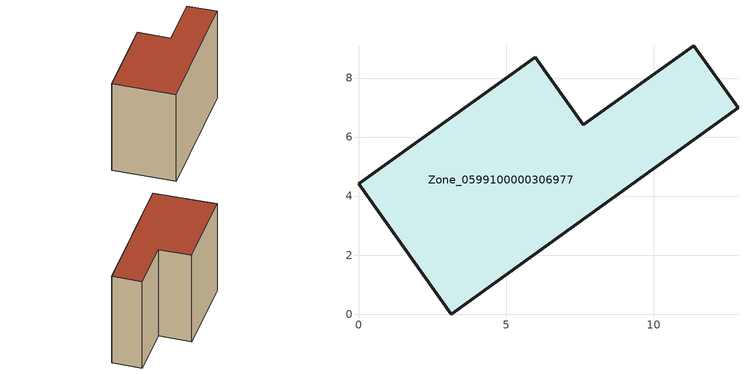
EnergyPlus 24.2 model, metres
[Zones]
Zone_0599100000306977
 floor ground (C_G): 3.15,0 0,4.41 5.99,8.7 7.62,6.42 11.36,9.09 12.86,6.99 z0
 wall outside (C_F): 3.15,0 12.86,6.99 11.36,9.09 7.62,6.42 5.99,8.7 0,4.41 3.15,0 z0:8.55
 roof outside (C_R): 0,4.41 3.15,0 12.86,6.99 11.36,9.09 7.62,6.42 5.99,8.7 z8.55
[BUILDING]
Pand.0599100000306977: North Axis=0; Terrain=City; Loads Convergence Tolerance Value=0.04; Temperature Convergence Tolerance Value=0.4; Solar Distribution=FullExterior; Maximum Number of Warmup Days=25; Minimum Number of Warmup Days=1
[Site:Location]
Rotterdam.The.Hague.AP_ZH_NLD Design_Conditions: Latitude=51.96; Longitude=4.45; Time Zone=1; Elevation=-4.5
[SITE:GROUNDTEMPERATURE:BUILDINGSURFACE]
18, 18, 18, 18, 18, 18, 18, 18, 18, 18, 18, 18
[MATERIAL] Thermal Absorptance=0.9; Solar Absorptance=0.7; Visible Absorptance=0.7
Name | Roughness | Thickness | Conductivity | Density | Specific Heat
G.TI.1975-1991 | MediumSmooth | 0.15 | 0.288461 | 540 | 1210
F.TI.1975-1991 | Rough | 0.3 | 0.230769 | 1920 | 840
R.TI.1975-1991 | MediumRough | 0.2 | 0.153846 | 1500 | 1000
[CONSTRUCTION]
C_G: G.TI.1975-1991
C_F: F.TI.1975-1991
C_R: R.TI.1975-1991
[ZONE]
Zone_0599100000306977: Type=1; Multiplier=1; Ceiling Height=Autocalculate; Volume=Autocalculate; Floor Area=autocalculate; Part of Total Floor Area=Yes
[ZONEINFILTRATION:DESIGNFLOWRATE]
Infil_Zone_0599100000306977: Zone or ZoneList or Space or SpaceList=Zone_0599100000306977; Schedule=AlwaysOn; Design Flow Rate Calculation Method=Flow/Area; Flow Rate per Floor Area=0.003; Constant Term Coefficient=1; Temperature Term Coefficient=0; Velocity Term Coefficient=0; Velocity Squared Term Coefficient=0
[HVACTEMPLATE:ZONE:IDEALLOADSAIRSYSTEM]
Zone_0599100000306977: Maximum Heating Supply Air Temperature=50; Minimum Cooling Supply Air Temperature=13; Maximum Heating Supply Air Humidity Ratio=0.0156; Minimum Cooling Supply Air Humidity Ratio=0.0077; Heating Limit=NoLimit; Cooling Limit=NoLimit; Dehumidification Control Type=ConstantSensibleHeatRatio; Cooling Sensible Heat Ratio=0.7; Dehumidification Setpoint=60; Humidification Control Type=None; Humidification Setpoint=30; Outdoor Air Method=None; Outdoor Air Flow Rate per Person=0.00944; Outdoor Air Flow Rate per Zone Floor Area=0; Outdoor Air Flow Rate per Zone=0; Demand Controlled Ventilation Type=None; Outdoor Air Economizer Type=NoEconomizer; Heat Recovery Type=None; Sensible Heat Recovery Effectiveness=0.7; Latent Heat Recovery Effectiveness=0.65
[ZONECONTROL:THERMOSTAT]
ThermostatControl_Zone_0599100000306977: Zone or ZoneList=Zone_0599100000306977; Control Type Schedule=DualSetpointControlType; Control 1=Thermostat_Zone_0599100000306977; Temperature Difference Between Cutout And Setpoint=0
[THERMOSTATSETPOINT:DUALSETPOINT]
Thermostat_Zone_0599100000306977: Heating Setpoint Temperature Schedule=HeatingSetpoint_Zone_0599100000306977; Cooling Setpoint Temperature Schedule=CoolingSetpoint_Zone_0599100000306977
[SCHEDULE:COMPACT]
HeatingSetpoint_Zone_0599100000306977: Through: 12/31, For: AllDays, Until: 24:00, 21
CoolingSetpoint_Zone_0599100000306977: Through: 12/31, For: AllDays, Until: 24:00, 24
DualSetpointControlType: Through: 12/31, For: AllDays, Until: 24:00, 4
AlwaysOn: Through: 12/31, For: AllDays, Until: 24:00, 1
